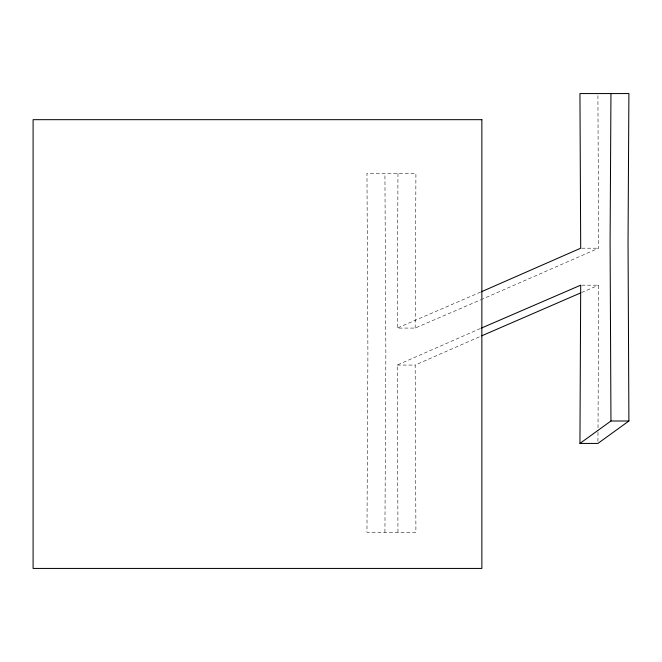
<?xml version="1.0" encoding="UTF-8"?>
<svg xmlns="http://www.w3.org/2000/svg" width="662" height="662" viewBox="0 0 662 662"><rect width="100%" height="100%" fill="white"/><g stroke="black" fill="none" stroke-linecap="round" stroke-linejoin="round"><path stroke-width="0.5" stroke-dasharray="3.31 2.48" d="M581.691 285.181L598.647 285.181L598.009 431.078M397.97 173.452L397.217 328.079L415.165 328.079L480.844 299.762M415.165 328.079L415.918 173.452L366.963 173.452L367.907 353.541L366.963 532.289L415.918 532.289L415.165 365.06L480.728 336.255M384.92 532.289L385.855 353.541L384.92 173.452M597.918 441.372L597.993 432.112M597.902 95.618L598.647 248.2L481.779 299.356M397.97 532.289L397.217 365.06L480.612 328.426M480.645 292.091L397.217 328.079M581.6 292.513L598.647 285.181M581.691 248.2L598.647 248.2M397.217 365.06L415.165 365.06"/><path stroke-width="0.99" d="M610.952 93.565L610.091 242.491L610.952 420.999L579.945 443.432L580.698 285.181L481.547 328.021M481.58 291.685L580.698 248.2L579.945 93.565L628.9 93.565L628.039 242.491L628.9 420.999L597.894 443.432L579.945 443.432M481.663 335.841L580.648 292.918M610.952 420.999L628.9 420.999M481.862 119.673L33.1 119.673L33.1 568.435L481.862 568.435L481.862 119.673"/></g></svg>
